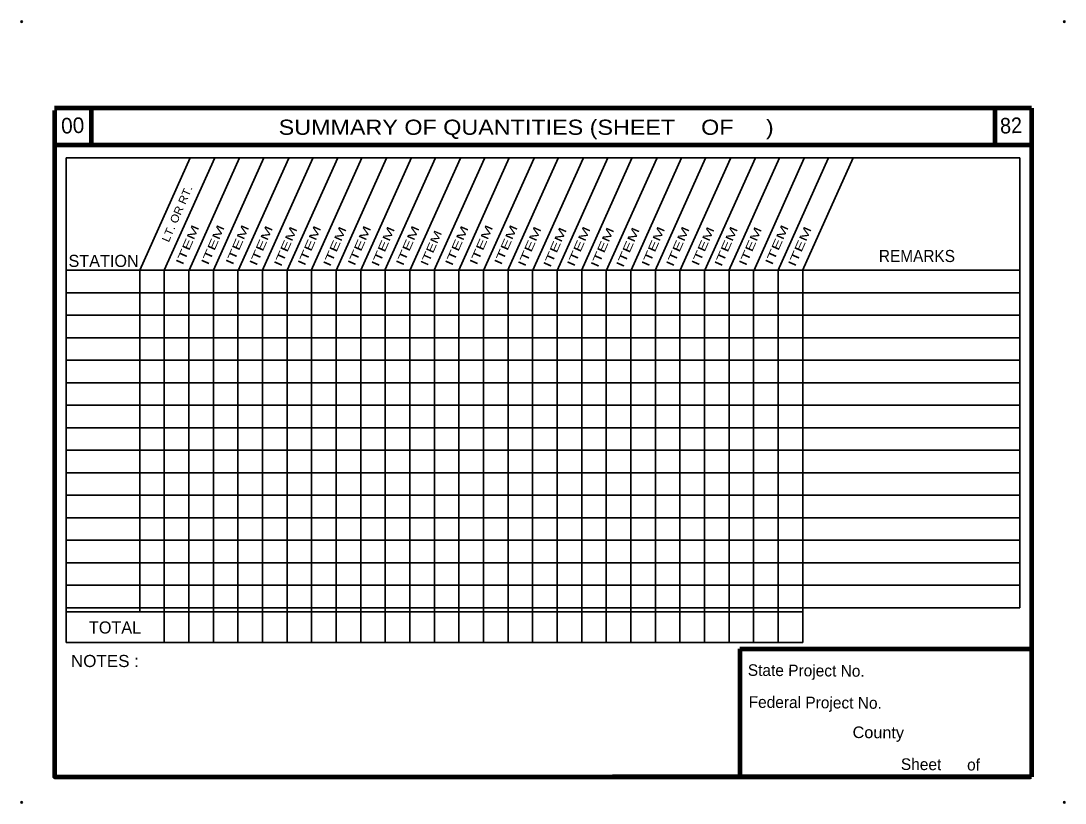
# Model space of a CAD drawing. Extents: x -8731 to 9676, y -70203 to -56618.
# Drawn here: x 8082 to 9676, y -70203 to -69008 of the extents above; entities that cross this region are included whole.
import ezdxf
from ezdxf.enums import TextEntityAlignment as Align

# ---------------------------------------------------------------- set-up
doc = ezdxf.new("R2010")
doc.units = 0
doc.header["$LTSCALE"] = 4.9
doc.header["$PDMODE"] = 32
doc.header["$PDSIZE"] = 2.45
doc.layers.add('1', color=7, linetype='Continuous', lineweight=35)
doc.layers.add('3', color=7, linetype='Continuous')

msp = doc.modelspace()

# ---------------------------------------------------------------- linework, layer by layer
at = {"layer": '1', "lineweight": 100}
for p, q in [((9624.98, -69141.3), (8132.74, -69141.3)), ((8188.98, -69144.8), (8188.98, -69197.56)), ((9568.72, -69141.3), (9568.72, -69197.56)), ((9624.98, -69141.3), (9624.98, -70162.74)), ((9624.98, -69197.56), (8132.74, -69197.56)), ((9179.26, -69967.04), (9624.98, -69967.04)), ((9179.26, -69967.04), (9179.26, -70162.74)), ((9624.98, -70162.74), (8984.82, -70162.74))]:
    msp.add_line(p, q, dxfattribs=at)
at = {"layer": '1'}
for p, q in [((8150.5, -69217.04), (8150.5, -69957.68)), ((8150.5, -69217.04), (9606.74, -69217.04)), ((8263, -69388.92), (8340.18, -69217.16)), ((8300.5, -69388.92), (8377.7, -69217.16)), ((8338.44, -69388.84), (8415.64, -69217.08)), ((8375.62, -69388.8), (8452.8, -69217.04)), ((8413.56, -69389.16), (8490.76, -69217.4)), ((8450.26, -69389.54), (8527.46, -69217.78)), ((8488.22, -69388.66), (8565.42, -69216.9)), ((8524.94, -69389.04), (8602.12, -69217.28)), ((8562.88, -69389.4), (8640.08, -69217.64)), ((8600.84, -69388.52), (8678.02, -69216.78)), ((8637.54, -69388.9), (8714.74, -69217.16)), ((8675.5, -69389.28), (8752.7, -69217.52)), ((8712.2, -69389.64), (8789.4, -69217.88)), ((8750.16, -69388.78), (8827.34, -69217.02)), ((8788.1, -69389.14), (8865.3, -69217.4)), ((8824.82, -69389.52), (8902.02, -69217.76)), ((8862.76, -69389.88), (8939.96, -69218.14)), ((8900.72, -69389.02), (8977.92, -69217.26)), ((8937.42, -69389.4), (9014.62, -69217.64)), ((8975.38, -69389.76), (9052.58, -69218)), ((9013.34, -69388.88), (9090.54, -69217.12)), ((9050.04, -69389.26), (9127.24, -69217.5)), ((9087.98, -69389.64), (9165.18, -69217.88)), ((9125.94, -69388.76), (9203.14, -69217)), ((9162.66, -69389.12), (9239.84, -69217.36)), ((9200.6, -69389.5), (9277.8, -69217.74)), ((9237.3, -69389.88), (9314.5, -69218.12)), ((9275.26, -69389), (9352.46, -69217.24)), ((9606.74, -69217.04), (9606.74, -69904.56)), ((8150.5, -69388.92), (9606.74, -69388.92)), ((8263, -69388.92), (8263, -69910.8)), ((8300.5, -69388.92), (8300.5, -69957.68)), ((8338, -69388.92), (8338, -69957.68)), ((8375.5, -69388.92), (8375.5, -69957.68)), ((8413, -69388.92), (8413, -69957.68)), ((8450.5, -69388.92), (8450.5, -69957.68)), ((8488, -69388.92), (8488, -69957.68)), ((8525.5, -69388.92), (8525.5, -69957.68)), ((8563, -69388.92), (8563, -69957.68)), ((8600.5, -69388.92), (8600.5, -69957.68)), ((8638, -69388.92), (8638, -69957.68)), ((8675.5, -69388.92), (8675.5, -69957.68)), ((8713, -69388.92), (8713, -69957.68)), ((8750.5, -69388.92), (8750.5, -69957.68)), ((8788, -69388.92), (8788, -69957.68)), ((8825.5, -69388.92), (8825.5, -69957.68)), ((8863, -69388.92), (8863, -69957.68)), ((8900.5, -69388.92), (8900.5, -69957.68)), ((8938, -69388.92), (8938, -69957.68)), ((8975.5, -69388.92), (8975.5, -69957.68)), ((9013, -69388.92), (9013, -69957.68)), ((9050.5, -69388.92), (9050.5, -69957.68)), ((9088, -69388.92), (9088, -69957.68)), ((9125.5, -69388.92), (9125.5, -69957.68)), ((9163, -69388.92), (9163, -69957.68)), ((9200.5, -69388.92), (9200.5, -69957.68)), ((9238, -69388.92), (9238, -69957.68)), ((9275.5, -69388.92), (9275.5, -69957.68)), ((8150.5, -69423.3), (9606.74, -69423.3)), ((8150.5, -69457.68), (9606.74, -69457.68)), ((8150.5, -69492.04), (9606.74, -69492.04)), ((8150.5, -69526.44), (9606.74, -69526.44)), ((8150.5, -69560.8), (9606.74, -69560.8)), ((8150.5, -69595.18), (9606.74, -69595.18)), ((8150.5, -69629.56), (9606.74, -69629.56)), ((8150.5, -69663.92), (9606.74, -69663.92)), ((8150.5, -69698.3), (9606.74, -69698.3)), ((8150.5, -69732.68), (9606.74, -69732.68)), ((8150.5, -69767.04), (9606.74, -69767.04)), ((8150.5, -69801.44), (9606.74, -69801.44)), ((8150.5, -69835.8), (9606.74, -69835.8)), ((8150.5, -69870.18), (9606.74, -69870.18)), ((8150.5, -69904.56), (9606.74, -69904.56)), ((8150.5, -69910.8), (9275.5, -69910.8)), ((8150.5, -69957.68), (9275.5, -69957.68))]:
    msp.add_line(p, q, dxfattribs=at)
at = {"layer": '1', "lineweight": 100}
msp.add_lwpolyline([(8132.74, -69144.8), (8132.74, -70162.74), (9623.5, -70162.74)], dxfattribs=at)
at = {"layer": '1'}
for p in [(8082.8, -69009.1), (9674.9, -69009.1), (8082.8, -70201.7), (9674.9, -70201.7)]:
    msp.add_point(p, dxfattribs=at)

# ---------------------------------------------------------------- texts
for s, height, rotation, p in [('00', 23.78, 2.121, (8143.44, -69180.18)), ('State Project No.', 17.66, 359.537, (9191.52, -70008.44)), ('Federal Project No.', 17.66, 359.537, (9192.78, -70057.18)), ('Sheet      of', 17.66, 359.537, (9425.28, -70152.18))]:
    msp.add_text(s, height=height, rotation=rotation, dxfattribs=at).set_placement(p)
for s, height, rotation, width, p in [('82', 23.78, 2.121, 0.95, (9577.18, -69180.18)), ('LT. OR RT.', 12.22, 66.468, 1.1, (8307.34, -69347)), ('ITEM              ', 12.22, 66.468, 1.65, (8328.6, -69382)), ('ITEM                 ', 12.22, 66.468, 1.65, (8367.34, -69382)), ('ITEM              ', 12.22, 66.468, 1.65, (8404.86, -69382)), ('ITEM              ', 12.22, 66.468, 1.65, (8441.1, -69383.24)), ('ITEM              ', 12.22, 66.468, 1.65, (8478.6, -69384.48)), ('ITEM              ', 12.22, 66.468, 1.65, (8514.86, -69383.24)), ('ITEM             ', 12.22, 66.468, 1.65, (8553.6, -69384.48)), ('ITEM           ', 12.22, 66.468, 1.65, (8591.1, -69383.24)), ('ITEM               ', 12.22, 66.468, 1.65, (8627.34, -69384.48)), ('ITEM              ', 12.22, 66.468, 1.65, (8664.86, -69383.24)), ('ITEM   ', 12.22, 66.468, 1.45, (8702.34, -69383.24)), ('ITEM            ', 12.22, 66.468, 1.65, (8739.86, -69383.24)), ('ITEM            ', 12.22, 66.468, 1.65, (8777.34, -69382)), ('ITEM            ', 12.22, 66.468, 1.65, (8814.86, -69382)), ('ITEM            ', 12.22, 66.468, 1.65, (8851.1, -69384.48)), ('ITEM             ', 12.22, 66.468, 1.65, (8889.86, -69385.74)), ('ITEM            ', 12.22, 66.468, 1.65, (8926.1, -69384.48)), ('ITEM           ', 12.22, 66.468, 1.65, (8962.34, -69385.74)), ('ITEM            ', 12.22, 66.468, 1.65, (9001.1, -69385.74)), ('ITEM           ', 12.22, 66.468, 1.65, (9039.86, -69384.48)), ('ITEM           ', 12.22, 66.468, 1.65, (9077.34, -69384.48)), ('ITEM          ', 12.22, 66.468, 1.6, (9116.1, -69383.24)), ('ITEM              ', 12.22, 66.468, 1.65, (9151.1, -69384.48)), ('ITEM          ', 12.22, 66.468, 1.6, (9188.6, -69383.24)), ('ITEM              ', 12.22, 66.468, 1.65, (9228.6, -69382)), ('ITEM             ', 12.22, 66.468, 1.65, (9263.6, -69384.48)), ('County', 17.66, 359.537, 1.05, (9351.52, -70103.44))]:
    msp.add_text(s, height=height, rotation=rotation, dxfattribs=dict(at, width=width)).set_placement(p)
for s, width, p in [('REMARKS', 0.95, (9391.74, -69376.3)), ('NOTES :', 1.05, (8158, -69995.04))]:
    msp.add_text(s, height=18.5, dxfattribs=dict(at, width=width)).set_placement(p)
for s, p in [('STATION', (8154.26, -69383.8)), ('TOTAL', (8185.5, -69943.8))]:
    msp.add_text(s, height=18.5, dxfattribs=at).set_placement(p)
at = {"layer": '3', "width": 1.15}
msp.add_text(' SUMMARY OF QUANTITIES (SHEET    OF     )', height=23.16, dxfattribs=at).set_placement((8848.22, -69181.94), align=Align.CENTER)

doc.saveas('drawing.dxf')
